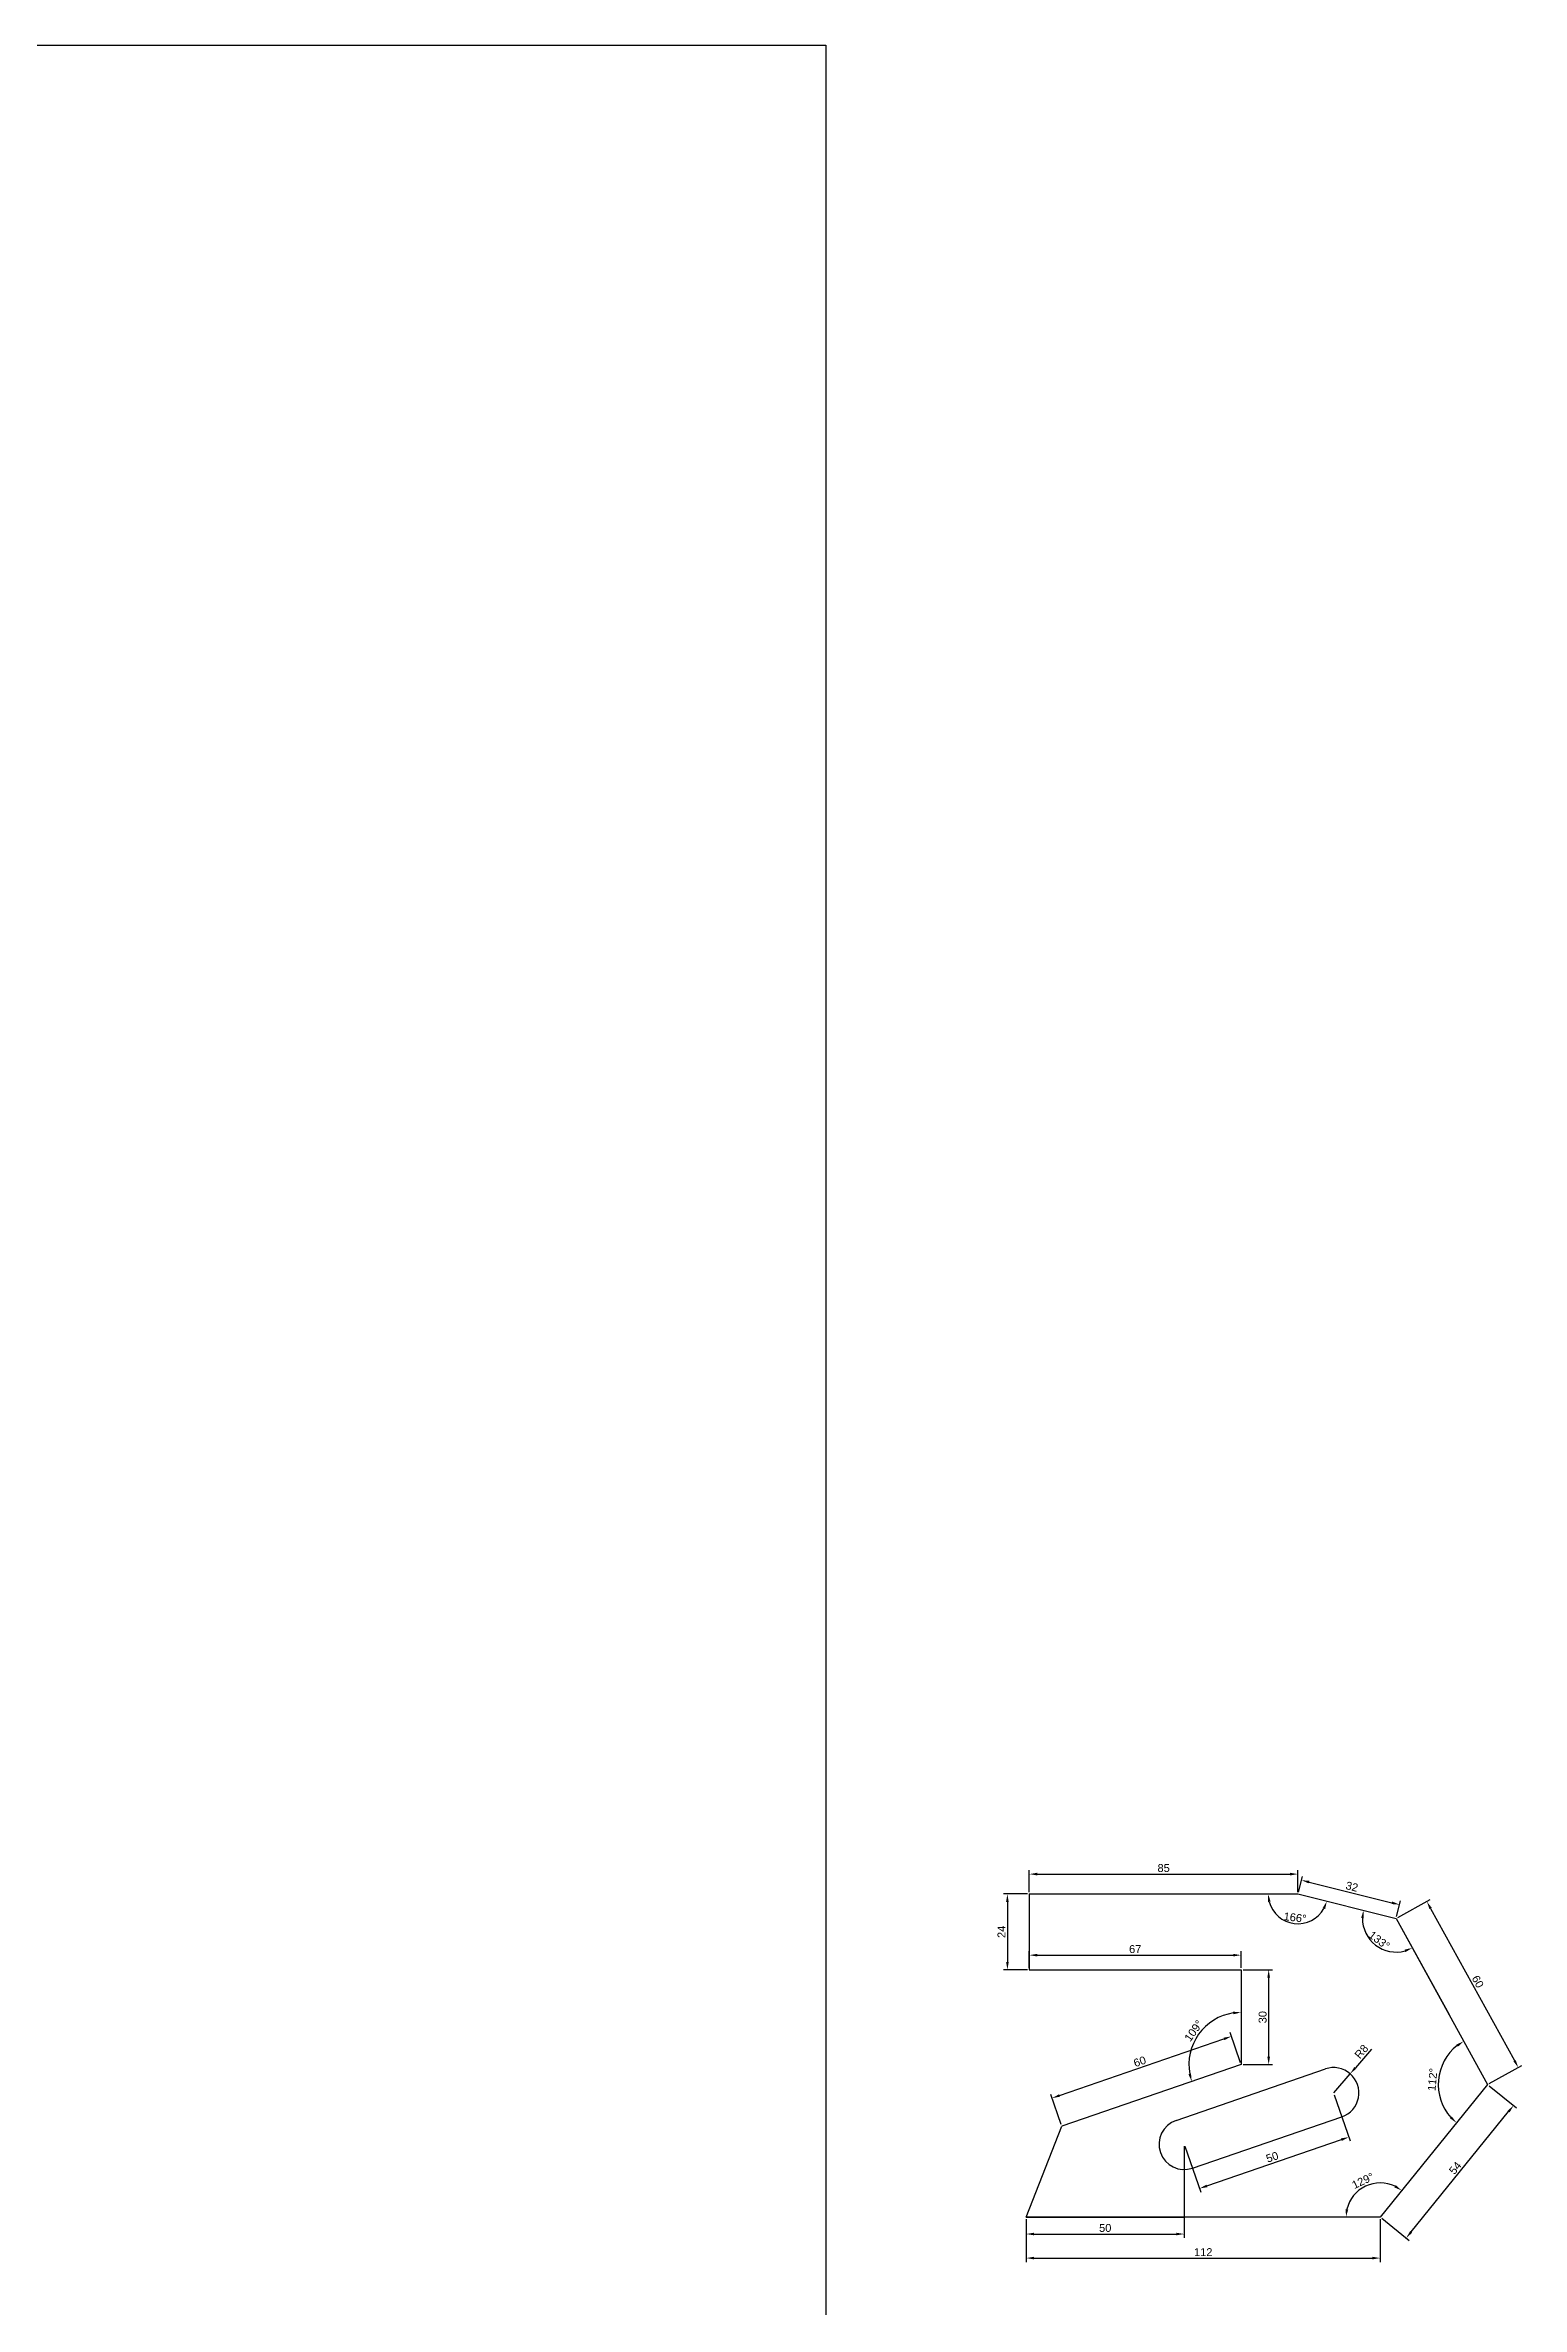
# Model space of a CAD drawing. Header units: millimetres. Extents: x 96 to 2102, y 1468 to 9975.
# Drawn here: x 1532 to 1999, y 7362 to 8078 of the extents above; entities that cross this region are included whole.
import ezdxf

# ---------------------------------------------------------------- set-up
doc = ezdxf.new("R2010")
doc.units = ezdxf.units.MM
doc.layers.add('可见的轮廓线', color=3, linetype='Continuous', lineweight=30)
doc.layers.add('尺寸线', color=5, linetype='Continuous')
doc.layers.add('标题栏', color=7, linetype='Continuous')
doc.styles.get("Standard").update_dxf_attribs({"font": 'arial.ttf'})
doc.dimstyles.new('ISO-25', dxfattribs={"dimtxt": 2.5, "dimasz": 2.5, "dimexe": 1.25, "dimexo": 0.625, "dimtad": 1, "dimdec": 0, "dimtxsty": 'Standard', "dimcen": 2.5, "dimadec": 0, "dimazin": 0, "dimtfac": 1, "dimtdec": 0, "dimtmove": 0, "dimatfit": 3, "dimfxl": 1, "dimarcsym": 0})
picture_1 = doc.add_image_def('image4.jpg', size_in_pixel=(652, 560))

# ---------------------------------------------------------------- blocks, each defined once
blk = doc.blocks.new('*D28')
at = {"layer": 'Defpoints', "color": 0, "transparency": 16777216}
for p in [(1928.3, 7498.79), (1843.3, 7492.5), (1928.3, 7492.5)]:
    blk.add_point(p, dxfattribs=at)
at = {"layer": '尺寸线', "color": 0, "lineweight": -2, "transparency": 16777216}
for p, q in [((1843.3, 7493.12), (1843.3, 7500.04)), ((1845.8, 7498.79), (1925.8, 7498.79)), ((1928.3, 7493.12), (1928.3, 7500.04))]:
    blk.add_line(p, q, dxfattribs=at)
at = {"layer": '尺寸线', "color": 0, "transparency": 16777216}
for points in [[(1845.8, 7499.21), (1845.8, 7498.37), (1843.3, 7498.79)], [(1925.8, 7499.21), (1925.8, 7498.37), (1928.3, 7498.79)]]:
    blk.add_solid(points, dxfattribs=at)
at = {"layer": '尺寸线', "color": 0, "transparency": 16777216, "insert": (1885.8, 7500.69), "char_height": 2.5, "attachment_point": 5}
blk.add_mtext('85', dxfattribs=at)
blk = doc.blocks.new('*D29')
at = {"layer": 'Defpoints', "color": 0, "transparency": 16777216}
for p in [(1843.3, 7492.5), (1836.36, 7468.5), (1843.3, 7468.5)]:
    blk.add_point(p, dxfattribs=at)
at = {"layer": '尺寸线', "color": 0, "lineweight": -2, "transparency": 16777216}
for p, q in [((1842.68, 7492.5), (1835.11, 7492.5)), ((1836.36, 7490), (1836.36, 7471)), ((1842.68, 7468.5), (1835.11, 7468.5))]:
    blk.add_line(p, q, dxfattribs=at)
at = {"layer": '尺寸线', "color": 0, "transparency": 16777216}
for points in [[(1835.94, 7490), (1836.78, 7490), (1836.36, 7492.5)], [(1835.94, 7471), (1836.78, 7471), (1836.36, 7468.5)]]:
    blk.add_solid(points, dxfattribs=at)
at = {"layer": '尺寸线', "color": 0, "transparency": 16777216, "insert": (1834.48, 7480.5), "char_height": 2.5, "attachment_point": 5, "rotation": 90}
blk.add_mtext('24', dxfattribs=at)
blk = doc.blocks.new('*D30')
at = {"layer": 'Defpoints', "color": 0, "transparency": 16777216}
for p in [(1843.3, 7468.5), (1910.3, 7473.13), (1910.3, 7468.5)]:
    blk.add_point(p, dxfattribs=at)
at = {"layer": '尺寸线', "color": 0, "lineweight": -2, "transparency": 16777216}
for p, q in [((1843.3, 7469.12), (1843.3, 7474.38)), ((1910.3, 7469.12), (1910.3, 7474.38)), ((1845.8, 7473.13), (1907.8, 7473.13))]:
    blk.add_line(p, q, dxfattribs=at)
at = {"layer": '尺寸线', "color": 0, "transparency": 16777216}
for points in [[(1845.8, 7473.54), (1845.8, 7472.71), (1843.3, 7473.13)], [(1907.8, 7473.54), (1907.8, 7472.71), (1910.3, 7473.13)]]:
    blk.add_solid(points, dxfattribs=at)
at = {"layer": '尺寸线', "color": 0, "transparency": 16777216, "insert": (1876.8, 7475.03), "char_height": 2.5, "attachment_point": 5}
blk.add_mtext('67', dxfattribs=at)
blk = doc.blocks.new('*D31')
at = {"layer": 'Defpoints', "color": 0, "transparency": 16777216}
for p in [(1910.3, 7468.5), (1910.3, 7438.5), (1919.03, 7438.5)]:
    blk.add_point(p, dxfattribs=at)
at = {"layer": '尺寸线', "color": 0, "lineweight": -2, "transparency": 16777216}
for p, q in [((1910.93, 7468.5), (1920.28, 7468.5)), ((1919.03, 7466), (1919.03, 7441)), ((1910.93, 7438.5), (1920.28, 7438.5))]:
    blk.add_line(p, q, dxfattribs=at)
at = {"layer": '尺寸线', "color": 0, "transparency": 16777216}
for points in [[(1918.61, 7466), (1919.45, 7466), (1919.03, 7468.5)], [(1918.61, 7441), (1919.45, 7441), (1919.03, 7438.5)]]:
    blk.add_solid(points, dxfattribs=at)
at = {"layer": '尺寸线', "color": 0, "transparency": 16777216, "insert": (1917.13, 7453.5), "char_height": 2.5, "attachment_point": 5, "rotation": 90}
blk.add_mtext('30', dxfattribs=at)
blk = doc.blocks.new('*D32')
at = {"layer": 'Defpoints', "color": 0, "transparency": 16777216}
for p in [(1907.23, 7447.42), (1910.3, 7438.5), (1853.57, 7418.96)]:
    blk.add_point(p, dxfattribs=at)
at = {"layer": '尺寸线', "color": 0, "lineweight": -2, "transparency": 16777216}
for p, q in [((1852.86, 7428.7), (1904.87, 7446.61)), ((1910.1, 7439.09), (1906.82, 7448.6)), ((1853.37, 7419.55), (1850.09, 7429.07))]:
    blk.add_line(p, q, dxfattribs=at)
at = {"layer": '尺寸线', "color": 0, "transparency": 16777216}
for points in [[(1904.73, 7447), (1905, 7446.21), (1907.23, 7447.42)], [(1852.73, 7429.09), (1853, 7428.31), (1850.5, 7427.89)]]:
    blk.add_solid(points, dxfattribs=at)
at = {"layer": '尺寸线', "color": 0, "transparency": 16777216, "insert": (1878.25, 7439.45), "char_height": 2.5, "attachment_point": 5, "rotation": 19}
blk.add_mtext('60', dxfattribs=at)
blk = doc.blocks.new('*D34')
at = {"layer": 'Defpoints', "color": 0, "transparency": 16777216}
for p in [(1842.32, 7390.24), (1954.32, 7390.24), (1954.32, 7377.24)]:
    blk.add_point(p, dxfattribs=at)
at = {"layer": '尺寸线', "color": 0, "lineweight": -2, "transparency": 16777216}
for p, q in [((1842.32, 7389.61), (1842.32, 7375.99)), ((1954.32, 7389.61), (1954.32, 7375.99)), ((1844.82, 7377.24), (1951.82, 7377.24))]:
    blk.add_line(p, q, dxfattribs=at)
at = {"layer": '尺寸线', "color": 0, "transparency": 16777216}
for points in [[(1844.82, 7377.66), (1844.82, 7376.82), (1842.32, 7377.24)], [(1951.82, 7377.66), (1951.82, 7376.82), (1954.32, 7377.24)]]:
    blk.add_solid(points, dxfattribs=at)
at = {"layer": '尺寸线', "color": 0, "transparency": 16777216, "insert": (1898.32, 7379.12), "char_height": 2.5, "attachment_point": 5}
blk.add_mtext('112', dxfattribs=at)
blk = doc.blocks.new('*D35')
at = {"layer": 'Defpoints', "color": 0, "transparency": 16777216}
for p in [(1988.3, 7432.2), (1996.52, 7425.55), (1954.32, 7390.24)]:
    blk.add_point(p, dxfattribs=at)
at = {"layer": '尺寸线', "color": 0, "lineweight": -2, "transparency": 16777216}
for p, q in [((1988.79, 7431.81), (1997.49, 7424.76)), ((1964.11, 7385.52), (1994.95, 7423.6)), ((1954.81, 7389.84), (1963.51, 7382.79))]:
    blk.add_line(p, q, dxfattribs=at)
at = {"layer": '尺寸线', "color": 0, "transparency": 16777216}
for points in [[(1994.63, 7423.87), (1995.27, 7423.34), (1996.52, 7425.55)], [(1963.79, 7385.79), (1964.44, 7385.26), (1962.54, 7383.58)]]:
    blk.add_solid(points, dxfattribs=at)
at = {"layer": '尺寸线', "color": 0, "transparency": 16777216, "insert": (1978.06, 7405.76), "char_height": 2.5, "attachment_point": 5, "rotation": 51}
blk.add_mtext('54', dxfattribs=at)
blk = doc.blocks.new('*D36')
at = {"layer": 'Defpoints', "color": 0, "transparency": 16777216}
for p in [(1959.35, 7484.75), (1988.3, 7432.2), (1998.02, 7437.55)]:
    blk.add_point(p, dxfattribs=at)
at = {"layer": '尺寸线', "color": 0, "lineweight": -2, "transparency": 16777216}
for p, q in [((1959.9, 7485.06), (1970.16, 7490.71)), ((1970.27, 7487.92), (1996.81, 7439.74)), ((1988.85, 7432.5), (1999.11, 7438.16))]:
    blk.add_line(p, q, dxfattribs=at)
at = {"layer": '尺寸线', "color": 0, "transparency": 16777216}
for points in [[(1970.64, 7488.12), (1969.91, 7487.71), (1969.07, 7490.11)], [(1997.18, 7439.94), (1996.45, 7439.54), (1998.02, 7437.55)]]:
    blk.add_solid(points, dxfattribs=at)
at = {"layer": '尺寸线', "color": 0, "transparency": 16777216, "insert": (1985.21, 7464.75), "char_height": 2.5, "attachment_point": 5, "rotation": 298.84969}
blk.add_mtext('60', dxfattribs=at)
blk = doc.blocks.new('*D37')
at = {"layer": 'Defpoints', "color": 0, "transparency": 16777216}
for p in [(1928.3, 7492.5), (1960.44, 7489.11), (1959.35, 7484.75)]:
    blk.add_point(p, dxfattribs=at)
at = {"layer": '尺寸线', "color": 0, "lineweight": -2, "transparency": 16777216}
for p, q in [((1928.46, 7493.1), (1929.69, 7498.07)), ((1931.82, 7496.25), (1958.01, 7489.72)), ((1959.5, 7485.36), (1960.74, 7490.33))]:
    blk.add_line(p, q, dxfattribs=at)
at = {"layer": '尺寸线', "color": 0, "transparency": 16777216}
for points in [[(1931.92, 7496.65), (1931.72, 7495.85), (1929.39, 7496.85)], [(1958.12, 7490.12), (1957.91, 7489.31), (1960.44, 7489.11)]]:
    blk.add_solid(points, dxfattribs=at)
at = {"layer": '尺寸线', "color": 0, "transparency": 16777216, "insert": (1945.38, 7494.83), "char_height": 2.5, "attachment_point": 5, "rotation": 346}
blk.add_mtext('32', dxfattribs=at)
blk = doc.blocks.new('*D38')
at = {"layer": 'Defpoints', "color": 0, "transparency": 16777216}
for p in [(1939.6, 7429.54), (1892.32, 7413.27), (1944.42, 7415.55)]:
    blk.add_point(p, dxfattribs=at)
at = {"layer": '尺寸线', "color": 0, "lineweight": -2, "transparency": 16777216}
for p, q in [((1939.8, 7428.95), (1944.82, 7414.37)), ((1892.52, 7412.68), (1897.55, 7398.09)), ((1899.5, 7400.08), (1942.05, 7414.73))]:
    blk.add_line(p, q, dxfattribs=at)
at = {"layer": '尺寸线', "color": 0, "transparency": 16777216}
for points in [[(1941.92, 7415.13), (1942.19, 7414.34), (1944.42, 7415.55)], [(1899.37, 7400.48), (1899.64, 7399.69), (1897.14, 7399.27)]]:
    blk.add_solid(points, dxfattribs=at)
at = {"layer": '尺寸线', "color": 0, "transparency": 16777216, "insert": (1920.16, 7409.21), "char_height": 2.5, "attachment_point": 5, "rotation": 19}
blk.add_mtext('50', dxfattribs=at)
blk = doc.blocks.new('*D39')
at = {"layer": 'Defpoints', "color": 0, "transparency": 16777216}
for p in [(1892.32, 7413.27), (1842.32, 7390.24), (1892.32, 7384.85)]:
    blk.add_point(p, dxfattribs=at)
at = {"layer": '尺寸线', "color": 0, "lineweight": -2, "transparency": 16777216}
for p, q in [((1892.32, 7412.64), (1892.32, 7383.6)), ((1842.32, 7389.61), (1842.32, 7383.6)), ((1844.82, 7384.85), (1889.82, 7384.85))]:
    blk.add_line(p, q, dxfattribs=at)
at = {"layer": '尺寸线', "color": 0, "transparency": 16777216}
for points in [[(1844.82, 7385.27), (1844.82, 7384.44), (1842.32, 7384.85)], [(1889.82, 7385.27), (1889.82, 7384.44), (1892.32, 7384.85)]]:
    blk.add_solid(points, dxfattribs=at)
at = {"layer": '尺寸线', "color": 0, "transparency": 16777216, "insert": (1867.32, 7386.76), "char_height": 2.5, "attachment_point": 5}
blk.add_mtext('50', dxfattribs=at)
blk = doc.blocks.new('*D40')
at = {"layer": 'Defpoints', "color": 0, "transparency": 16777216}
for p in [(1944.83, 7435.6), (1939.6, 7429.54)]:
    blk.add_point(p, dxfattribs=at)
at = {"layer": '尺寸线', "color": 0, "lineweight": -2, "transparency": 16777216}
for p, q in [((1951.56, 7443.37), (1946.47, 7437.49)), ((1939.6, 7429.54), (1944.83, 7435.6))]:
    blk.add_line(p, q, dxfattribs=at)
at = {"layer": '尺寸线', "color": 0, "transparency": 16777216}
blk.add_solid([(1946.15, 7437.76), (1946.78, 7437.21), (1944.83, 7435.6)], dxfattribs=at)
at = {"layer": '尺寸线', "color": 0, "transparency": 16777216, "insert": (1948.39, 7442.62), "char_height": 2.5, "attachment_point": 5, "rotation": 49.13498}
blk.add_mtext('R8', dxfattribs=at)
blk = doc.blocks.new('*D41')
at = {"layer": 'Defpoints', "color": 0, "transparency": 16777216}
for p in [(1843.3, 7492.5), (1928.3, 7492.5), (1928.3, 7492.5), (1922.95, 7484.75), (1959.35, 7484.75)]:
    blk.add_point(p, dxfattribs=at)
at = {"layer": '尺寸线', "color": 0, "lineweight": -2, "transparency": 16777216}
blk.add_arc((1928.3, 7492.5), 9.42, 195.2536, 330.7464, dxfattribs=at)
at = {"layer": '尺寸线', "color": 0, "transparency": 16777216}
for points in [[(1918.8, 7489.96), (1919.63, 7490.07), (1918.89, 7492.5)], [(1936.13, 7488.05), (1936.91, 7487.74), (1937.44, 7490.22)]]:
    blk.add_solid(points, dxfattribs=at)
at = {"layer": '尺寸线', "color": 0, "transparency": 16777216, "insert": (1927.39, 7485.03), "char_height": 2.5, "attachment_point": 5, "rotation": 353}
blk.add_mtext('166°', dxfattribs=at)
blk = doc.blocks.new('*D42')
at = {"layer": 'Defpoints', "color": 0, "transparency": 16777216}
for p in [(1928.3, 7492.5), (1959.35, 7484.75), (1959.35, 7484.75), (1950.16, 7479.39), (1988.3, 7432.2)]:
    blk.add_point(p, dxfattribs=at)
at = {"layer": '尺寸线', "color": 0, "lineweight": -2, "transparency": 16777216}
blk.add_arc((1959.35, 7484.75), 10.65, 179.48536, 285.36433, dxfattribs=at)
at = {"layer": '尺寸线', "color": 0, "transparency": 16777216}
for points in [[(1948.29, 7484.9), (1949.12, 7484.8), (1949.02, 7487.33)], [(1962.02, 7474.87), (1962.33, 7474.1), (1964.49, 7475.43)]]:
    blk.add_solid(points, dxfattribs=at)
at = {"layer": '尺寸线', "color": 0, "transparency": 16777216, "insert": (1954.02, 7477.82), "char_height": 2.5, "attachment_point": 5, "rotation": 322.42485}
blk.add_mtext('133°', dxfattribs=at)
blk = doc.blocks.new('*D43')
at = {"layer": 'Defpoints', "color": 0, "transparency": 16777216}
for p in [(1959.35, 7484.75), (1974.01, 7438.49), (1988.3, 7432.2), (1988.3, 7432.2), (1954.32, 7390.24)]:
    blk.add_point(p, dxfattribs=at)
at = {"layer": '尺寸线', "color": 0, "lineweight": -2, "transparency": 16777216}
blk.add_arc((1988.3, 7432.2), 15.62, 128.03174, 221.81795, dxfattribs=at)
at = {"layer": '尺寸线', "color": 0, "transparency": 16777216}
for points in [[(1978.45, 7444.85), (1978.91, 7444.15), (1980.77, 7445.88)], [(1976.95, 7422.09), (1976.38, 7421.49), (1978.48, 7420.06)]]:
    blk.add_solid(points, dxfattribs=at)
at = {"layer": '尺寸线', "color": 0, "transparency": 16777216, "insert": (1970.88, 7433.75), "char_height": 2.5, "attachment_point": 5, "rotation": 84.92485}
blk.add_mtext('112°', dxfattribs=at)
blk = doc.blocks.new('*D44')
at = {"layer": 'Defpoints', "color": 0, "transparency": 16777216}
for p in [(1910.3, 7468.5), (1900.52, 7451.8), (1910.3, 7438.5), (1910.3, 7438.5), (1853.57, 7418.96)]:
    blk.add_point(p, dxfattribs=at)
at = {"layer": '尺寸线', "color": 0, "lineweight": -2, "transparency": 16777216}
blk.add_arc((1910.3, 7438.5), 16.52, 98.67987, 190.32013, dxfattribs=at)
at = {"layer": '尺寸线', "color": 0, "transparency": 16777216}
for points in [[(1907.78, 7455.24), (1907.84, 7454.41), (1910.3, 7455.01)], [(1894.46, 7435.64), (1893.65, 7435.43), (1894.69, 7433.12)]]:
    blk.add_solid(points, dxfattribs=at)
at = {"layer": '尺寸线', "color": 0, "transparency": 16777216, "insert": (1895.31, 7449.19), "char_height": 2.5, "attachment_point": 5, "rotation": 54.5}
blk.add_mtext('109°', dxfattribs=at)
blk = doc.blocks.new('*D45')
at = {"layer": 'Defpoints', "color": 0, "transparency": 16777216}
for p in [(1988.3, 7432.2), (1953.57, 7401.02), (1842.32, 7390.24), (1954.32, 7390.24), (1954.32, 7390.24)]:
    blk.add_point(p, dxfattribs=at)
at = {"layer": '尺寸线', "color": 0, "lineweight": -2, "transparency": 16777216}
blk.add_arc((1954.32, 7390.24), 10.81, 64.27566, 166.72434, dxfattribs=at)
at = {"layer": '尺寸线', "color": 0, "transparency": 16777216}
for points in [[(1959.24, 7400.33), (1958.79, 7399.63), (1961.13, 7398.64)], [(1944.21, 7392.67), (1943.38, 7392.77), (1943.51, 7390.24)]]:
    blk.add_solid(points, dxfattribs=at)
at = {"layer": '尺寸线', "color": 0, "transparency": 16777216, "insert": (1948.85, 7401.71), "char_height": 2.5, "attachment_point": 5, "rotation": 25.5}
blk.add_mtext('129°', dxfattribs=at)

msp = doc.modelspace()

# ---------------------------------------------------------------- linework, layer by layer
at = {"layer": '可见的轮廓线'}
for p, q in [((1843.3, 7492.5), (1928.3, 7492.5)), ((1843.3, 7492.5), (1843.3, 7468.5)), ((1928.3, 7492.5), (1959.35, 7484.75)), ((1959.35, 7484.75), (1976.13, 7454.3)), ((1959.35, 7484.75), (1988.3, 7432.2)), ((1843.3, 7468.5), (1910.3, 7468.5)), ((1910.3, 7468.5), (1910.3, 7438.5)), ((1910.3, 7438.5), (1853.57, 7418.96)), ((1889.72, 7420.83), (1936.99, 7437.11)), ((1988.3, 7432.2), (1954.32, 7390.24)), ((1842.32, 7390.24), (1853.57, 7418.96)), ((1894.93, 7405.7), (1942.2, 7421.98)), ((1954.32, 7390.24), (1842.32, 7390.24)), ((1842.32, 7390.24), (1892.32, 7390.24))]:
    msp.add_line(p, q, dxfattribs=at)
for centre, start, end in [((1939.6, 7429.54), 289, 109), ((1892.32, 7413.27), 109, 289)]:
    msp.add_arc(centre, 8, start, end, dxfattribs=at)

# ---------------------------------------------------------------- dimensions: what is measured, and where the dimension line sits
at = {"layer": '尺寸线'}
for base, p1, p2, picture, middle in [((1928.3, 7498.79), (1843.3, 7492.5), (1928.3, 7492.5), '*D28', (1885.8, 7500.69)), ((1910.3, 7473.13), (1843.3, 7468.5), (1910.3, 7468.5), '*D30', (1876.8, 7475.03)), ((1892.32, 7384.85), (1842.32, 7390.24), (1892.32, 7413.27), '*D39', (1867.32, 7386.76)), ((1954.32, 7377.24), (1842.32, 7390.24), (1954.32, 7390.24), '*D34', (1898.32, 7379.12))]:
    dim = msp.add_linear_dim(base=base, p1=p1, p2=p2, dimstyle='ISO-25', dxfattribs=at)
    dim.commit()
    dim.dimension.update_dxf_attribs({"geometry": picture, "text_midpoint": middle})
for p1, p2, distance, picture, middle in [((1928.3, 7492.5), (1959.35, 7484.75), 4.49, '*D37', (1945.38, 7494.83)), ((1959.35, 7484.75), (1988.3, 7432.2), 11.09, '*D36', (1985.21, 7464.75)), ((1853.57, 7418.96), (1910.3, 7438.5), 9.44, '*D32', (1878.25, 7439.45)), ((1954.32, 7390.24), (1988.3, 7432.2), -10.57, '*D35', (1978.06, 7405.76)), ((1892.32, 7413.27), (1939.6, 7429.54), -14.8, '*D38', (1920.16, 7409.21))]:
    dim = msp.add_aligned_dim(p1=p1, p2=p2, distance=distance, dimstyle='ISO-25', dxfattribs=at)
    dim.commit()
    dim.dimension.update_dxf_attribs({"geometry": picture, "text_midpoint": middle})
for base, p1, p2, picture, middle in [((1836.36, 7468.5), (1843.3, 7492.5), (1843.3, 7468.5), '*D29', (1834.48, 7480.5)), ((1919.03, 7438.5), (1910.3, 7468.5), (1910.3, 7438.5), '*D31', (1917.13, 7453.5))]:
    dim = msp.add_linear_dim(base=base, p1=p1, p2=p2, angle=90, dimstyle='ISO-25', dxfattribs=at)
    dim.commit()
    dim.dimension.update_dxf_attribs({"geometry": picture, "text_midpoint": middle})
for base, line1, line2, picture, middle in [((1922.95, 7484.75), ((1928.3, 7492.5), (1959.35, 7484.75)), ((1843.3, 7492.5), (1928.3, 7492.5)), '*D41', (1927.39, 7485.03)), ((1950.16, 7479.39), ((1959.35, 7484.75), (1988.3, 7432.2)), ((1928.3, 7492.5), (1959.35, 7484.75)), '*D42', (1954.02, 7477.82)), ((1974.01, 7438.49), ((1988.3, 7432.2), (1954.32, 7390.24)), ((1959.35, 7484.75), (1988.3, 7432.2)), '*D43', (1970.88, 7433.75)), ((1900.52, 7451.8), ((1910.3, 7438.5), (1853.57, 7418.96)), ((1910.3, 7468.5), (1910.3, 7438.5)), '*D44', (1895.31, 7449.19)), ((1953.57, 7401.02), ((1988.3, 7432.2), (1954.32, 7390.24)), ((1954.32, 7390.24), (1842.32, 7390.24)), '*D45', (1948.85, 7401.71))]:
    dim = msp.add_angular_dim_2l(base=base, line1=line1, line2=line2, dimstyle='ISO-25', dxfattribs=at)
    dim.commit()
    dim.dimension.update_dxf_attribs({"geometry": picture, "text_midpoint": middle})
dim = msp.add_radius_dim(center=(1939.6, 7429.54), mpoint=(1944.83, 7435.6), dimstyle='ISO-25', dxfattribs=at)
dim.commit()
dim.dimension.update_dxf_attribs({"geometry": '*D40', "text_midpoint": (1948.39, 7442.62)})

# ---------------------------------------------------------------- pictures from other files: only their frames are drawn
at = {"layer": '标题栏'}
image = msp.add_image(picture_1, insert=(130.31, 6661.71), size_in_units=(1648.62, 1415.99), dxfattribs=at)
image.dxf.flags = 7

doc.saveas('drawing.dxf')
